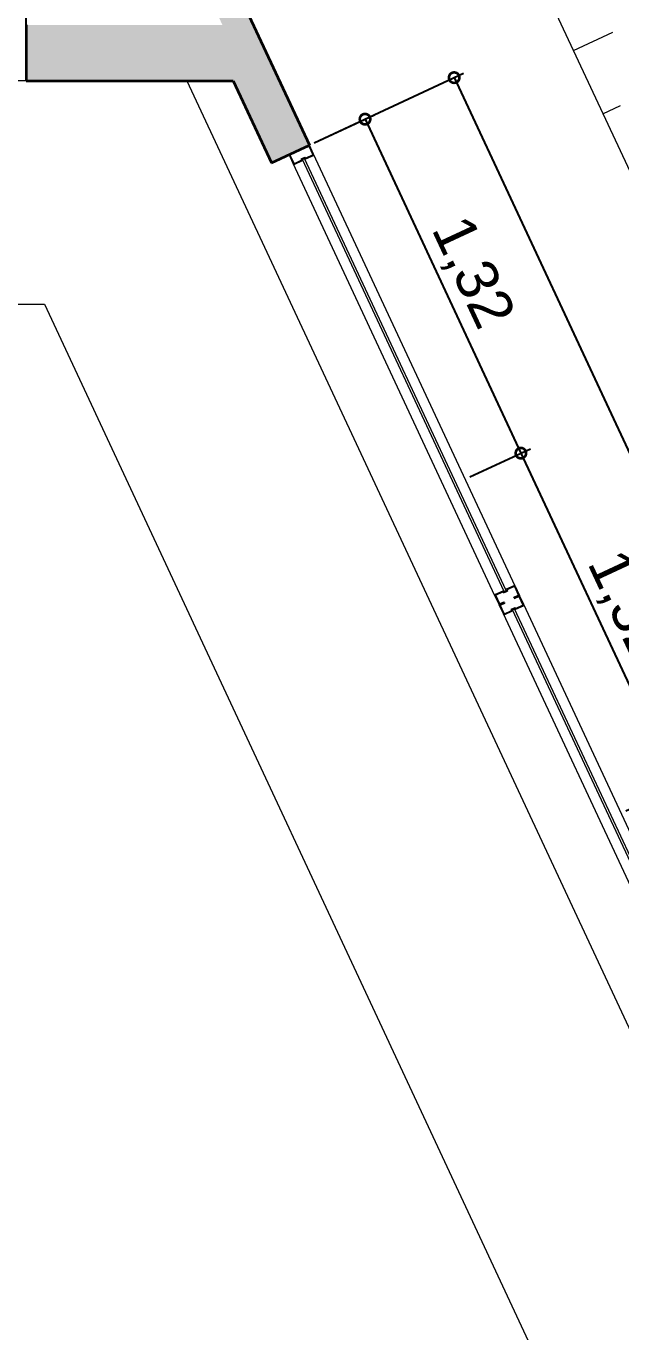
# Model space of a CAD drawing. Header units: millimetres. Extents: x 110427 to 125914, y 76277 to 76441.
# Drawn here: x 113993.841 to 113995.97, y 76333.729 to 76338.406 of the extents above; entities that cross this region are included whole.
import ezdxf

# ---------------------------------------------------------------- set-up
doc = ezdxf.new("R2010")
doc.units = ezdxf.units.MM
doc.linetypes.add('JIS_02_0.7', pattern=[1.35, 0.75, -0.6])
for name, color, linetype, lineweight in [('0.15', 6, 'Continuous', 15), ('04_CIVIL A CONSTRUIR', 250, 'Continuous', 35), ('06_CIVIL VISTAS GRUESA', 244, 'Continuous', 13), ('07_CIVIL VISTAS MEDIA', 143, 'Continuous', 9), ('08_CIVIL VISTAS FINO', 251, 'Continuous', 5), ('09_CIVIL PROYECCIONES', 230, 'JIS_02_0.7', 5), ('12_HATCH', 8, 'Continuous', 9), ('M-PARCELA-', 3, 'Continuous', 15)]:
    doc.layers.add(name, color=color, linetype=linetype, lineweight=lineweight)
doc.styles.add('Swis721 BT', font='swiss.ttf')
doc.dimstyles.new('ISO-23', dxfattribs={"dimscale": 0.03, "dimtxt": 5, "dimasz": 2.5, "dimexe": 1.25, "dimexo": 0.625, "dimtad": 1, "dimtxsty": 'Swis721 BT', "dimblk": 'DOTSMALL', "dimcen": 2.5, "dimclrt": 150, "dimadec": 0, "dimazin": 0, "dimtfac": 1, "dimtmove": 0, "dimatfit": 3, "dimfxl": 0, "dimarcsym": 0})

# ---------------------------------------------------------------- blocks, each defined once
blk = doc.blocks.new('_DotSmall')
at = {"color": 0, "linetype": 'ByBlock', "const_width": 0.5}
blk.add_lwpolyline([(-0.0625, 0, 1), (0.0625, 0, 1)], format="xyb", close=True, dxfattribs=at)
blk = doc.blocks.new('*D30')
at = {"layer": '09_CIVIL PROYECCIONES', "color": 0, "linetype": 'ByBlock', "lineweight": -2, "ltscale": 2}
for p, q in [((113994.8719804772, 76337.98794525428), (113995.0883293434, 76338.08883038742)), ((113995.0543428014, 76338.0729822026), (113995.6121989069, 76336.87665592371)), ((113995.4298365827, 76336.7916189754), (113995.6461854489, 76336.89250410853))]:
    blk.add_line(p, q, dxfattribs=at)
at = {"layer": 'Defpoints', "color": 0, "linetype": 'ByBlock', "ltscale": 2}
for p in [(113994.8549872062, 76337.98002116189), (113995.6121989069, 76336.87665592371), (113995.4128433117, 76336.783694883)]:
    blk.add_point(p, dxfattribs=at)
at = {"layer": '09_CIVIL PROYECCIONES', "color": 0, "linetype": 'ByBlock', "lineweight": -2, "ltscale": 2, "xscale": 0.075, "yscale": 0.075, "zscale": 0.075}
for p, rotation in [((113995.0543428014, 76338.0729822026), 115.0000000003186), ((113995.6121989069, 76336.87665592371), 295.0000000003186)]:
    blk.add_blockref('_DotSmall', p, dxfattribs=dict(at, rotation=rotation))
at = {"layer": '09_CIVIL PROYECCIONES', "color": 150, "linetype": 'ByBlock', "ltscale": 2, "insert": (113995.4322194526, 76337.52095955235), "char_height": 0.15, "attachment_point": 5, "rotation": 295.0000000003186, "style": 'Swis721 BT'}
blk.add_mtext('1,32', dxfattribs=at)
blk = doc.blocks.new('*D31')
at = {"layer": '09_CIVIL PROYECCIONES', "color": 0, "linetype": 'ByBlock', "lineweight": -2, "ltscale": 2}
for p, q in [((113995.4298365827, 76336.7916189754), (113995.6461854489, 76336.89250410853)), ((113995.6121989069, 76336.87665592371), (113996.1700550124, 76335.68032964485)), ((113995.9876926882, 76335.59529269653), (113996.2040415544, 76335.69617782967))]:
    blk.add_line(p, q, dxfattribs=at)
at = {"layer": 'Defpoints', "color": 0, "linetype": 'ByBlock', "ltscale": 2}
for p in [(113995.4128433117, 76336.783694883), (113996.1700550124, 76335.68032964485), (113995.9706994172, 76335.58736860413)]:
    blk.add_point(p, dxfattribs=at)
at = {"layer": '09_CIVIL PROYECCIONES', "color": 0, "linetype": 'ByBlock', "lineweight": -2, "ltscale": 2, "xscale": 0.075, "yscale": 0.075, "zscale": 0.075}
for p, rotation in [((113995.6121989069, 76336.87665592371), 115.0000000003186), ((113996.1700550124, 76335.68032964485), 295.0000000003186)]:
    blk.add_blockref('_DotSmall', p, dxfattribs=dict(at, rotation=rotation))
at = {"layer": '09_CIVIL PROYECCIONES', "color": 150, "linetype": 'ByBlock', "ltscale": 2, "insert": (113995.9900755581, 76336.32463327347), "char_height": 0.15, "attachment_point": 5, "rotation": 295.0000000003186, "style": 'Swis721 BT'}
blk.add_mtext('1,32', dxfattribs=at)
blk = doc.blocks.new('*D123')
at = {"layer": '09_CIVIL PROYECCIONES', "color": 0, "linetype": 'ByBlock', "lineweight": -2, "ltscale": 2}
for p, q in [((113994.8719804771, 76337.98794525422), (113995.4072956367, 76338.23756681266)), ((113995.3733090947, 76338.22171862784), (113998.6274946662, 76331.24309514932)), ((113998.1261660486, 76331.0093217757), (113998.6614812082, 76331.25894333413))]:
    blk.add_line(p, q, dxfattribs=at)
at = {"layer": 'Defpoints', "color": 0, "linetype": 'ByBlock', "ltscale": 2}
for p in [(113994.8549872061, 76337.98002116183), (113998.6274946662, 76331.24309514932), (113998.1091727776, 76331.0013976833)]:
    blk.add_point(p, dxfattribs=at)
at = {"layer": '09_CIVIL PROYECCIONES', "color": 0, "linetype": 'ByBlock', "lineweight": -2, "ltscale": 2, "xscale": 0.075, "yscale": 0.075, "zscale": 0.075}
for p, rotation in [((113995.3733090947, 76338.22171862784), 115.0000000006208), ((113998.6274946662, 76331.24309514932), 295.0000000006208)]:
    blk.add_blockref('_DotSmall', p, dxfattribs=dict(at, rotation=rotation))
at = {"layer": '09_CIVIL PROYECCIONES', "color": 150, "linetype": 'ByBlock', "ltscale": 2, "insert": (113997.0993504788, 76334.77854737779), "char_height": 0.15, "attachment_point": 5, "rotation": 295.00000000062084, "style": 'Swis721 BT'}
blk.add_mtext('7,7', dxfattribs=at)
blk = doc.blocks.new('*D147')
at = {"layer": 'Defpoints', "color": 0}
for p in [(113993.8413931523, 76338.6484740067), (113987.8413931523, 76338.21064216788), (113993.8413931523, 76338.21064216788)]:
    blk.add_point(p, dxfattribs=at)
at = {"layer": 'M-PARCELA-', "color": 0, "lineweight": -2}
for p, q in [((113987.8413931523, 76338.22939216788), (113987.8413931523, 76338.6859740067)), ((113993.8413931523, 76338.22939216788), (113993.8413931523, 76338.6859740067)), ((113987.8413931523, 76338.6484740067), (113993.8413931523, 76338.6484740067))]:
    blk.add_line(p, q, dxfattribs=at)
at = {"layer": 'M-PARCELA-', "color": 0, "lineweight": -2, "xscale": 0.075, "yscale": 0.075, "zscale": 0.075, "rotation": 180}
blk.add_blockref('_DotSmall', (113987.8413931523, 76338.6484740067), dxfattribs=at)
at = {"layer": 'M-PARCELA-', "color": 0, "lineweight": -2, "xscale": 0.075, "yscale": 0.075, "zscale": 0.075}
blk.add_blockref('_DotSmall', (113993.8413931523, 76338.6484740067), dxfattribs=at)
at = {"layer": 'M-PARCELA-', "color": 150, "insert": (113990.8413931523, 76338.74431158307), "char_height": 0.15, "attachment_point": 5, "style": 'Swis721 BT'}
blk.add_mtext('6', dxfattribs=at)

msp = doc.modelspace()

# ---------------------------------------------------------------- hatches: boundary and pattern name
at = {"layer": '12_HATCH'}
h = msp.add_hatch(color=1, dxfattribs=at)
h.dxf.hatch_style = 1
h.paths.add_polyline_path([(113995.2264334892, 76340.11055951756), (113993.8413931523, 76340.11055951756), (113993.8413931523, 76339.81055951751), (113993.8913931523, 76339.81055951751), (113994.5438475414, 76338.41064216789), (113993.8413931523, 76338.41064216789), (113993.8413931523, 76338.21064216788), (113994.581940177, 76338.21064216788), (113994.719041038, 76337.91662842255), (113994.8549872062, 76337.98002116189), (113994.0013931524, 76339.81055951751), (113995.2264334892, 76339.81055951751)])

# ---------------------------------------------------------------- linework, layer by layer
at = {"layer": '0.15'}
msp.add_line((113993.9068163825, 76337.41064216789), (113997.1122663299, 76330.53653257228), dxfattribs=at)
at = {"layer": '04_CIVIL A CONSTRUIR'}
for p, q in [((113994.0013931524, 76339.81055951751), (113994.8549872061, 76337.98002116183)), ((113993.8413931523, 76338.41064216789), (113993.8413931523, 76338.21064216788)), ((113993.8413931523, 76338.21064216788), (113994.581940177, 76338.21064216788)), ((113994.581940177, 76338.21064216788), (113994.719041038, 76337.91662842255)), ((113994.719041038, 76337.91662842255), (113994.8549872061, 76337.98002116183))]:
    msp.add_line(p, q, dxfattribs=at)
at = {"layer": '06_CIVIL VISTAS GRUESA'}
for p, q in [((113995.6945770881, 76338.54571643267), (113996.2223086543, 76337.41399243676)), ((113995.8002316536, 76338.31913948593), (113995.9409297927, 76338.3847481057)), ((113995.905886219, 76338.09256253914), (113995.9692377206, 76338.1221038295))]:
    msp.add_line(p, q, dxfattribs=at)
at = {"layer": '07_CIVIL VISTAS MEDIA'}
for p, q in [((113994.7824825833, 76337.94621170095), (113994.8010065417, 76337.95484956457)), ((113994.7824825833, 76337.94621170095), (113994.8010065417, 76337.95484956457)), ((113994.8010065417, 76337.95484956457), (113994.8022690293, 76337.952142151)), ((113994.8364657488, 76337.9713844644), (113994.8549872062, 76337.98002116189)), ((113994.8364657487, 76337.9713844644), (113994.8549872062, 76337.98002116189)), ((113994.8364657488, 76337.9713844644), (113994.8377282364, 76337.96867705083)), ((113994.8377282364, 76337.96867705083), (113994.8526359724, 76337.97562864223)), ((113994.8674940499, 76337.94613159377), (113994.8539648986, 76337.97514495229)), ((113994.8701960968, 76337.9474055909), (113994.8549872062, 76337.98002116189)), ((113994.7976914738, 76337.9135961299), (113994.7824825833, 76337.94621170095)), ((113994.8004042545, 76337.9148471084), (113994.7868751032, 76337.94386046693)), ((113994.7873612935, 76337.94519055959), (113994.8022690293, 76337.952142151)), ((113995.5193710485, 76336.36594928747), (113994.7976914738, 76337.9135961299)), ((113994.8017331805, 76337.91436341887), (113994.8263396057, 76337.92583758336)), ((113994.8030071777, 76337.91166137227), (113994.8303095072, 76337.92439265751)), ((113994.8251849766, 76337.93067989509), (113994.8394391915, 76337.93732674459)), ((113994.8251849766, 76337.93067989509), (113994.8268232952, 76337.92716650943)), ((113994.8291548781, 76337.92923496924), (113994.8379942653, 76337.93335684323)), ((113994.8291548781, 76337.92923496924), (113994.8307931966, 76337.92572158358)), ((113994.8303255415, 76337.9288136456), (113994.8375760038, 76337.93219459172)), ((113995.5520051162, 76336.38116680311), (113994.8303255414, 76337.9288136456)), ((113995.5592555785, 76336.38454774923), (113994.8375760038, 76337.93219459172)), ((113994.839632584, 76337.92984345758), (113994.8379942653, 76337.93335684323)), ((113994.84107751, 76337.93381335893), (113994.8394391915, 76337.93732674459)), ((113994.8682613384, 76337.94208988709), (113994.84096151, 76337.92935976804)), ((113994.8670103603, 76337.9448026677), (113994.8424064362, 76337.93332966945)), ((113995.5918756715, 76336.3997587484), (113994.8701960968, 76337.9474055909)), ((113995.5193710485, 76336.36594928747), (113995.534579939, 76336.33333371642)), ((113995.5213058068, 76336.37126499122), (113995.5486081362, 76336.38399627652)), ((113995.5220730954, 76336.3672232846), (113995.5356022467, 76336.33820992608)), ((113995.522556785, 76336.36855221061), (113995.5471632101, 76336.3800263751)), ((113995.5501304548, 76336.3760292999), (113995.5484921361, 76336.37954268556)), ((113995.5515753809, 76336.37999920132), (113995.5499370623, 76336.38351258698)), ((113995.5501304548, 76336.3760292999), (113995.5643846696, 76336.38267614947)), ((113995.5515753809, 76336.37999920132), (113995.5604147681, 76336.38412107532)), ((113995.5520051162, 76336.38116680311), (113995.5592555785, 76336.38454774923)), ((113995.5587764495, 76336.38763446097), (113995.5604147681, 76336.38412107532)), ((113995.5865599674, 76336.40169350604), (113995.559260139, 76336.38896338698)), ((113995.562746351, 76336.38618953513), (113995.5643846696, 76336.38267614947)), ((113995.5878339647, 76336.39899145944), (113995.5632300406, 76336.3875184612)), ((113995.5873006169, 76336.36121389356), (113995.6022083527, 76336.36816548496)), ((113995.5885631046, 76336.35850647993), (113995.607084562, 76336.36714317741)), ((113995.5885631045, 76336.35850647993), (113995.607084562, 76336.36714317741)), ((113995.5891628908, 76336.39850776996), (113995.6026920421, 76336.36949441144)), ((113995.5918756715, 76336.3997587484), (113995.607084562, 76336.36714317741)), ((113995.6222934526, 76336.33452760636), (113995.607084562, 76336.36714317741)), ((113995.534579939, 76336.33333371642), (113995.5531038973, 76336.3419715801)), ((113995.534579939, 76336.33333371642), (113995.5531038973, 76336.3419715801)), ((113995.5497888296, 76336.30071814543), (113995.534579939, 76336.33333371642)), ((113995.5369336739, 76336.33772740232), (113995.5518414097, 76336.34467899367)), ((113995.5525016103, 76336.30196912393), (113995.5389724588, 76336.33098248286)), ((113995.5394586493, 76336.33231257506), (113995.5543663851, 76336.33926416647)), ((113995.5531038973, 76336.3419715801), (113995.5518414097, 76336.34467899367)), ((113995.5531038973, 76336.3419715801), (113995.5543663851, 76336.33926416647)), ((113995.5772823323, 76336.31780191055), (113995.5915365471, 76336.32444876012)), ((113995.5772823323, 76336.31780191055), (113995.578920651, 76336.3142885249)), ((113995.5812522338, 76336.31635698477), (113995.5900916211, 76336.3204788587)), ((113995.5824228973, 76336.31593566107), (113995.5896733596, 76336.31931660725)), ((113995.5885631046, 76336.35850647993), (113995.5873006169, 76336.36121389356)), ((113995.5885631045, 76336.35850647993), (113995.5898255922, 76336.3557990663)), ((113996.2944535708, 76334.80791056655), (113995.5896733596, 76336.31931660725)), ((113995.5898255922, 76336.3557990663), (113995.6047333282, 76336.3627506577)), ((113995.59172994, 76336.31696547264), (113995.5900916211, 76336.3204788587)), ((113995.5931748658, 76336.32093537446), (113995.5915365471, 76336.32444876012)), ((113995.6203586942, 76336.32921190262), (113995.5930588658, 76336.31648178356)), ((113995.6191077161, 76336.33192468323), (113995.5945037918, 76336.32045168492)), ((113995.6195914057, 76336.3332536093), (113995.6060622541, 76336.36226696822)), ((113996.3270736638, 76334.82312156573), (113995.6222934526, 76336.33452760636)), ((113996.2545690408, 76334.7893121048), (113995.5497888296, 76336.30071814543)), ((113995.5538305363, 76336.3014854344), (113995.5784369615, 76336.31295959883)), ((113995.5551045335, 76336.29878338774), (113995.5824068629, 76336.31151467304)), ((113995.5812522338, 76336.31635698477), (113995.5828905527, 76336.31284359864)), ((113996.2872031085, 76334.8045296205), (113995.5824228973, 76336.31593566107))]:
    msp.add_line(p, q, dxfattribs=at)
for centre, radius, start, end in [((113994.8530585909, 76337.974722334), 0.001000000000002328, 24.99999753929677, 114.99999894929), ((113994.787781411, 76337.94428308516), 0.001000000000002328, 114.8418965222374, 204.9999975392967), ((113994.8013167049, 76337.91528660296), 0.00400000000000931, 204.9999975392967, 294.9999989492899), ((113994.8013105623, 76337.91526972664), 0.001000000000002328, 204.9999975392967, 294.9999989492899), ((113994.8259169873, 76337.92674389113), 0.001000000000002328, 294.9999989492899, 24.99999753929677), ((113994.8405388918, 76337.93026607581), 0.001000000000002328, 204.9999975392967, 294.9999989492899), ((113994.8419838179, 76337.93423597723), 0.001000000000002328, 204.9999975392967, 294.9999989492899), ((113994.8665877421, 76337.94570897547), 0.001000000000002328, 294.9999989492899, 24.99999753929677), ((113994.8665708656, 76337.94571511784), 0.00400000000000931, 294.9999989492899, 24.99999753929677), ((113995.5229962796, 76336.36763976053), 0.00400000000000931, 114.99999894929, 204.9999975392967), ((113995.5229794032, 76336.36764590284), 0.001000000000002328, 114.99999894929, 204.9999975392967), ((113995.5475858283, 76336.37912006733), 0.001000000000002328, 24.99999753929677, 114.99999894929), ((113995.5596827573, 76336.38805707921), 0.001000000000002328, 114.99999894929, 204.9999975392967), ((113995.5636526588, 76336.38661215342), 0.001000000000002328, 114.99999894929, 204.9999975392967), ((113995.5882504403, 76336.39806827535), 0.00400000000000931, 24.99999753929677, 114.99999894929), ((113995.588256583, 76336.39808515167), 0.001000000000002328, 24.99999753929677, 114.99999894929), ((113995.6017857343, 76336.36907179315), 0.001000000000002328, 294.9999989492899, 24.99999753929677), ((113995.5365085544, 76336.33863254431), 0.001000000000002328, 204.9999975392967, 295.1581044691978), ((113995.5398787666, 76336.3314051011), 0.001000000000002328, 114.8418965222374, 204.9999975392967), ((113995.5940811736, 76336.3213579927), 0.001000000000002328, 204.9999975392967, 294.9999989492899), ((113995.6051559464, 76336.36184434993), 0.001000000000002328, 24.99999753929677, 114.99999894929), ((113995.6186850979, 76336.332830991, 1.03296709167951e-09), 0.001000000000002328, 294.9999989492899, 24.99999753929677), ((113995.6186682214, 76336.3328371333), 0.00400000000000931, 294.9999989492899, 24.99999753929677), ((113995.5534140607, 76336.30240861849), 0.00400000000000931, 204.9999975392967, 294.9999989492899), ((113995.553407918, 76336.30239174217), 0.001000000000002328, 204.9999975392967, 294.9999989492899), ((113995.5780143431, 76336.31386590666), 0.001000000000002328, 294.9999989492899, 24.99999753929677), ((113995.5926362477, 76336.31738809087), 0.001000000000002328, 204.9999975392967, 294.9999989492899)]:
    msp.add_arc(centre, radius, start, end, dxfattribs=at)
at = {"layer": '07_CIVIL VISTAS MEDIA', "extrusion": (4.977617183223913e-08, -4.267190217932422e-08, 0.9999999999999979)}
msp.add_arc((113994.8298868894, 76337.92529896455, 0.002416741819217805), 0.001000000000002328, 294.9999989492899, 24.99999753929693, dxfattribs=at)
at = {"layer": '07_CIVIL VISTAS MEDIA', "extrusion": (-6.930670249500502e-10, 6.55597298345054e-08, 0.9999999999999979)}
msp.add_arc((113995.5490307541, 76336.3830899694, 0.004925586155609057), 0.001000000000002328, 24.99999753929697, 114.9999989492898, dxfattribs=at)
at = {"layer": '07_CIVIL VISTAS MEDIA', "extrusion": (4.977617183398775e-08, -4.267190217728434e-08, 0.9999999999999979)}
msp.add_arc((113995.5819842446, 76336.31242098135, 0.002416848080672156), 0.001000000000002328, 294.9999989492899, 24.99999753929693, dxfattribs=at)
at = {"layer": '08_CIVIL VISTAS FINO'}
for p, q in [((113993.8413931523, 76338.21064216788), (113987.8413931523, 76338.21064216788)), ((113994.4164725911, 76338.21064216788), (113997.8373125596, 76330.87462718166)), ((113993.6033944569, 76337.41064216789), (113993.9068163825, 76337.41064216789))]:
    msp.add_line(p, q, dxfattribs=at)

# ---------------------------------------------------------------- dimensions: what is measured, and where the dimension line sits
at = {"layer": '09_CIVIL PROYECCIONES', "color": 80, "linetype": 'ByBlock', "ltscale": 2}
for p1, p2, distance, picture, middle in [((113994.8549872061, 76337.98002116183), (113998.1091727776, 76331.0013976833), 0.5719049267921281, '*D123', (113997.0993504788, 76334.77854737779)), ((113994.8549872062, 76337.98002116189), (113995.4128433117, 76336.78369488301), 0.2199645617570332, '*D30', (113995.4322194526, 76337.52095955235)), ((113995.4128433117, 76336.78369488301), (113995.9706994172, 76335.58736860413), 0.21996456174999454, '*D31', (113995.9900755581, 76336.32463327347))]:
    dim = msp.add_aligned_dim(p1=p1, p2=p2, distance=distance, dimstyle='ISO-23', override={"dimfxl": 100, "dimarcsym": 2}, dxfattribs=at)
    dim.commit()
    dim.dimension.update_dxf_attribs({"geometry": picture, "text_midpoint": middle})
at = {"layer": 'M-PARCELA-'}
dim = msp.add_linear_dim(base=(113993.8413931523, 76338.6484740067), p1=(113987.8413931523, 76338.21064216788), p2=(113993.8413931523, 76338.21064216788), dimstyle='ISO-23', dxfattribs=at)
dim.commit()
dim.dimension.update_dxf_attribs({"geometry": '*D147', "text_midpoint": (113990.8413931523, 76338.74431158307)})

doc.saveas('drawing.dxf')
